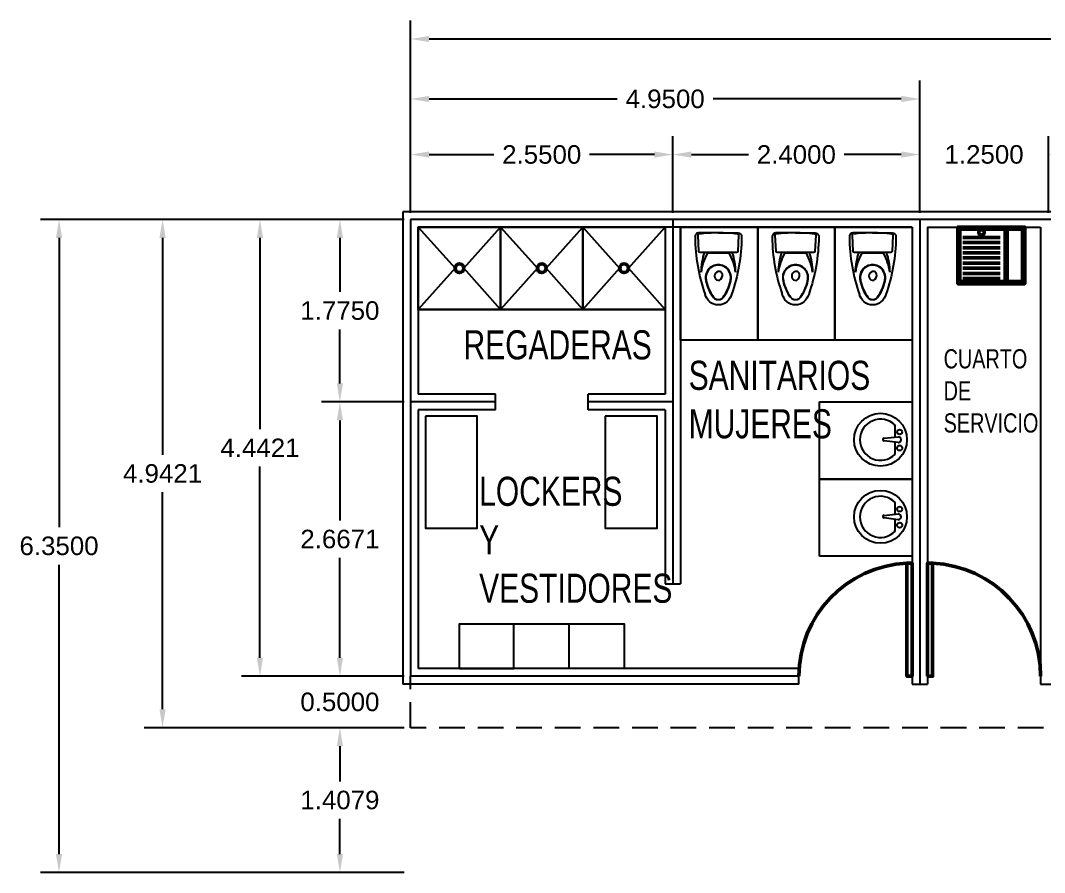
# Model space of a CAD drawing. Header units: millimetres. Extents: x 1263 to 3002, y 1308 to 2683.
# Drawn here: x 1459.07 to 1469.03, y 1404.28 to 1412.57 of the extents above; entities that cross this region are included whole.
import ezdxf

# ---------------------------------------------------------------- set-up
doc = ezdxf.new("R2010")
doc.units = ezdxf.units.MM
doc.header["$PDMODE"] = 34
doc.linetypes.add('DASHED2', pattern=[0.375, 0.25, -0.125])
doc.layers.add('Mezanine', color=6, linetype='Continuous')
doc.layers.add('MUEBLES', color=43, linetype='Continuous')
doc.layers.add('muros', color=5, linetype='Continuous', lineweight=50)
doc.styles.add('ARRAY BASE$0$STYLE1', font='swissc.ttf', dxfattribs={"width": 0.9})
doc.styles.get("Standard").update_dxf_attribs({"font": 'arial.ttf'})
doc.dimstyles.get("Standard").update_dxf_attribs({"dimtxt": 0.18, "dimasz": 0.18, "dimexe": 0.18, "dimexo": 0.0625, "dimgap": 0.09, "dimtad": 0, "dimtih": 1, "dimtoh": 1, "dimdec": 4, "dimzin": 0, "dimdsep": 46, "dimtxsty": 'Standard', "dimcen": 0.09, "dimadec": 0, "dimazin": 0, "dimtfac": 1, "dimtdec": 4, "dimtofl": 0, "dimtmove": 0, "dimatfit": 3, "dimfxl": 1, "dimtolj": 1, "dimtzin": 0, "dimarcsym": 0})

# ---------------------------------------------------------------- blocks, each defined once
blk = doc.blocks.new('*D116')
at = {"color": 0, "lineweight": -2, "transparency": 16777216}
for p, q in [((1462.8635, 1410.6957), (1462.8635, 1411.4433)), ((1465.4135, 1410.6957), (1465.4135, 1411.4433)), ((1463.0435, 1411.2633), (1463.6737, 1411.2633)), ((1465.2335, 1411.2633), (1464.6034, 1411.2633))]:
    blk.add_line(p, q, dxfattribs=at)
at = {"color": 0, "transparency": 16777216}
for points in [[(1463.0435, 1411.2933), (1463.0435, 1411.2333), (1462.8635, 1411.2633)], [(1465.2335, 1411.2933), (1465.2335, 1411.2333), (1465.4135, 1411.2633)]]:
    blk.add_solid(points, dxfattribs=at)
at = {"layer": 'Defpoints', "color": 0, "transparency": 16777216}
for p in [(1465.4135, 1411.2633), (1462.8635, 1410.6332), (1465.4135, 1410.6332)]:
    blk.add_point(p, dxfattribs=at)
at = {"color": 0, "transparency": 16777216, "insert": (1464.1385, 1411.2633), "char_height": 0.18, "attachment_point": 5}
blk.add_mtext('\\A1;2.5500', dxfattribs=at)
blk = doc.blocks.new('*D117')
at = {"color": 0, "lineweight": -2, "transparency": 16777216}
for p, q in [((1465.4135, 1410.6957), (1465.4135, 1411.4433)), ((1467.8135, 1410.6957), (1467.8135, 1411.4433)), ((1465.5935, 1411.2633), (1466.1487, 1411.2633)), ((1467.6335, 1411.2633), (1467.0784, 1411.2633))]:
    blk.add_line(p, q, dxfattribs=at)
at = {"color": 0, "transparency": 16777216}
for points in [[(1465.5935, 1411.2933), (1465.5935, 1411.2333), (1465.4135, 1411.2633)], [(1467.6335, 1411.2933), (1467.6335, 1411.2333), (1467.8135, 1411.2633)]]:
    blk.add_solid(points, dxfattribs=at)
at = {"layer": 'Defpoints', "color": 0, "transparency": 16777216}
for p in [(1467.8135, 1411.2633), (1465.4135, 1410.6332), (1467.8135, 1410.6332)]:
    blk.add_point(p, dxfattribs=at)
at = {"color": 0, "transparency": 16777216, "insert": (1466.6135, 1411.2633), "char_height": 0.18, "attachment_point": 5}
blk.add_mtext('\\A1;2.4000', dxfattribs=at)
blk = doc.blocks.new('*D118')
at = {"color": 0, "lineweight": -2, "transparency": 16777216}
for p, q in [((1467.8135, 1410.6957), (1467.8135, 1411.4439)), ((1469.0635, 1410.6957), (1469.0635, 1411.4439)), ((1467.6335, 1411.2639), (1467.4535, 1411.2639)), ((1469.2435, 1411.2639), (1469.4235, 1411.2639))]:
    blk.add_line(p, q, dxfattribs=at)
at = {"color": 0, "transparency": 16777216}
for points in [[(1467.6335, 1411.2939), (1467.6335, 1411.2339), (1467.8135, 1411.2639)], [(1469.2435, 1411.2939), (1469.2435, 1411.2339), (1469.0635, 1411.2639)]]:
    blk.add_solid(points, dxfattribs=at)
at = {"layer": 'Defpoints', "color": 0, "transparency": 16777216}
for p in [(1469.0635, 1411.2639), (1467.8135, 1410.6332), (1469.0635, 1410.6332)]:
    blk.add_point(p, dxfattribs=at)
at = {"color": 0, "transparency": 16777216, "insert": (1468.4385, 1411.2639), "char_height": 0.18, "attachment_point": 5}
blk.add_mtext('\\A1;1.2500', dxfattribs=at)
blk = doc.blocks.new('*D125')
at = {"color": 0, "lineweight": -2, "transparency": 16777216}
for p, q in [((1462.801, 1410.6332), (1461.9966, 1410.6332)), ((1462.1766, 1410.4532), (1462.1766, 1409.9276)), ((1462.1766, 1409.0382), (1462.1766, 1409.5638)), ((1462.801, 1408.8582), (1461.9966, 1408.8582))]:
    blk.add_line(p, q, dxfattribs=at)
at = {"color": 0, "transparency": 16777216}
for points in [[(1462.1466, 1410.4532), (1462.2066, 1410.4532), (1462.1766, 1410.6332)], [(1462.1466, 1409.0382), (1462.2066, 1409.0382), (1462.1766, 1408.8582)]]:
    blk.add_solid(points, dxfattribs=at)
at = {"layer": 'Defpoints', "color": 0, "transparency": 16777216}
for p in [(1462.8635, 1410.6332), (1462.1766, 1408.8582), (1462.8635, 1408.8582)]:
    blk.add_point(p, dxfattribs=at)
at = {"color": 0, "transparency": 16777216, "insert": (1462.1766, 1409.7457), "char_height": 0.18, "attachment_point": 5}
blk.add_mtext('\\A1;1.7750', dxfattribs=at)
blk = doc.blocks.new('*D101')
at = {"color": 0, "lineweight": -2, "transparency": 16777216}
for p, q in [((1462.801, 1408.8582), (1461.9966, 1408.8582)), ((1462.1766, 1408.6782), (1462.1766, 1407.7065)), ((1462.1766, 1406.371), (1462.1766, 1407.3427)), ((1462.801, 1406.191), (1461.9966, 1406.191))]:
    blk.add_line(p, q, dxfattribs=at)
at = {"color": 0, "transparency": 16777216}
for points in [[(1462.1466, 1408.6782), (1462.2066, 1408.6782), (1462.1766, 1408.8582)], [(1462.1466, 1406.371), (1462.2066, 1406.371), (1462.1766, 1406.191)]]:
    blk.add_solid(points, dxfattribs=at)
at = {"layer": 'Defpoints', "color": 0, "transparency": 16777216}
for p in [(1462.8635, 1408.8582), (1462.1766, 1406.191), (1462.8635, 1406.191)]:
    blk.add_point(p, dxfattribs=at)
at = {"color": 0, "transparency": 16777216, "insert": (1462.1766, 1407.5246), "char_height": 0.18, "attachment_point": 5}
blk.add_mtext('\\A1;2.6671', dxfattribs=at)
blk = doc.blocks.new('*D102')
at = {"color": 0, "lineweight": -2, "transparency": 16777216}
for p, q in [((1462.1766, 1406.371), (1462.1766, 1406.551)), ((1462.801, 1406.191), (1461.9966, 1406.191)), ((1462.801, 1405.691), (1461.9966, 1405.691)), ((1462.1766, 1405.511), (1462.1766, 1405.331))]:
    blk.add_line(p, q, dxfattribs=at)
at = {"color": 0, "transparency": 16777216}
for points in [[(1462.1466, 1406.371), (1462.2066, 1406.371), (1462.1766, 1406.191)], [(1462.1466, 1405.511), (1462.2066, 1405.511), (1462.1766, 1405.691)]]:
    blk.add_solid(points, dxfattribs=at)
at = {"layer": 'Defpoints', "color": 0, "transparency": 16777216}
for p in [(1462.8635, 1406.191), (1462.1766, 1405.691), (1462.8635, 1405.691)]:
    blk.add_point(p, dxfattribs=at)
at = {"color": 0, "transparency": 16777216, "insert": (1462.1766, 1405.941), "char_height": 0.18, "attachment_point": 5}
blk.add_mtext('\\A1;0.5000', dxfattribs=at)
blk = doc.blocks.new('*D103')
at = {"color": 0, "lineweight": -2, "transparency": 16777216}
for p, q in [((1462.801, 1405.691), (1461.9966, 1405.691)), ((1462.1766, 1405.511), (1462.1766, 1405.169)), ((1462.1766, 1404.4632), (1462.1766, 1404.8052)), ((1462.801, 1404.2832), (1461.9966, 1404.2832))]:
    blk.add_line(p, q, dxfattribs=at)
at = {"color": 0, "transparency": 16777216}
for points in [[(1462.1466, 1405.511), (1462.2066, 1405.511), (1462.1766, 1405.691)], [(1462.1466, 1404.4632), (1462.2066, 1404.4632), (1462.1766, 1404.2832)]]:
    blk.add_solid(points, dxfattribs=at)
at = {"layer": 'Defpoints', "color": 0, "transparency": 16777216}
for p in [(1462.1766, 1405.691), (1462.8635, 1405.691), (1462.8635, 1404.2832)]:
    blk.add_point(p, dxfattribs=at)
at = {"color": 0, "transparency": 16777216, "insert": (1462.1766, 1404.9871), "char_height": 0.18, "attachment_point": 5}
blk.add_mtext('\\A1;1.4079', dxfattribs=at)
blk = doc.blocks.new('*D126')
at = {"color": 0, "lineweight": -2, "transparency": 16777216}
for p, q in [((1462.8635, 1410.7046), (1462.8635, 1411.9841)), ((1467.8135, 1410.6957), (1467.8135, 1411.9841)), ((1463.0435, 1411.8041), (1464.8716, 1411.8041)), ((1467.6335, 1411.8041), (1465.8055, 1411.8041))]:
    blk.add_line(p, q, dxfattribs=at)
at = {"color": 0, "transparency": 16777216}
for points in [[(1463.0435, 1411.8341), (1463.0435, 1411.7741), (1462.8635, 1411.8041)], [(1467.6335, 1411.8341), (1467.6335, 1411.7741), (1467.8135, 1411.8041)]]:
    blk.add_solid(points, dxfattribs=at)
at = {"layer": 'Defpoints', "color": 0, "transparency": 16777216}
for p in [(1467.8135, 1411.8041), (1462.8635, 1410.6421), (1467.8135, 1410.6332)]:
    blk.add_point(p, dxfattribs=at)
at = {"color": 0, "transparency": 16777216, "insert": (1465.3385, 1411.8041), "char_height": 0.18, "attachment_point": 5}
blk.add_mtext('\\A1;4.9500', dxfattribs=at)
blk = doc.blocks.new('*D105')
at = {"color": 0, "lineweight": -2, "transparency": 16777216}
for p, q in [((1462.801, 1410.6332), (1460.2726, 1410.6332)), ((1460.4526, 1410.4532), (1460.4526, 1408.344)), ((1460.4526, 1405.871), (1460.4526, 1407.9802)), ((1462.801, 1405.691), (1460.2726, 1405.691))]:
    blk.add_line(p, q, dxfattribs=at)
at = {"color": 0, "transparency": 16777216}
for points in [[(1460.4226, 1410.4532), (1460.4826, 1410.4532), (1460.4526, 1410.6332)], [(1460.4226, 1405.871), (1460.4826, 1405.871), (1460.4526, 1405.691)]]:
    blk.add_solid(points, dxfattribs=at)
at = {"layer": 'Defpoints', "color": 0, "transparency": 16777216}
for p in [(1462.8635, 1410.6332), (1460.4526, 1405.691), (1462.8635, 1405.691)]:
    blk.add_point(p, dxfattribs=at)
at = {"color": 0, "transparency": 16777216, "insert": (1460.4526, 1408.1621), "char_height": 0.18, "attachment_point": 5}
blk.add_mtext('\\A1;4.9421', dxfattribs=at)
blk = doc.blocks.new('*D106')
at = {"color": 0, "lineweight": -2, "transparency": 16777216}
for p, q in [((1462.8635, 1410.6957), (1462.8635, 1412.5671)), ((1493.5635, 1410.6957), (1493.5635, 1412.5671)), ((1463.0435, 1412.3871), (1477.6803, 1412.3871)), ((1493.3835, 1412.3871), (1478.7467, 1412.3871))]:
    blk.add_line(p, q, dxfattribs=at)
at = {"color": 0, "transparency": 16777216}
for points in [[(1463.0435, 1412.4171), (1463.0435, 1412.3571), (1462.8635, 1412.3871)], [(1493.3835, 1412.4171), (1493.3835, 1412.3571), (1493.5635, 1412.3871)]]:
    blk.add_solid(points, dxfattribs=at)
at = {"layer": 'Defpoints', "color": 0, "transparency": 16777216}
for p in [(1493.5635, 1412.3871), (1462.8635, 1410.6332), (1493.5635, 1410.6332)]:
    blk.add_point(p, dxfattribs=at)
at = {"color": 0, "transparency": 16777216, "insert": (1478.2135, 1412.3871), "char_height": 0.18, "attachment_point": 5}
blk.add_mtext('\\A1;30.7000', dxfattribs=at)
blk = doc.blocks.new('*D107')
at = {"color": 0, "lineweight": -2, "transparency": 16777216}
for p, q in [((1462.801, 1410.6332), (1461.2196, 1410.6332)), ((1461.3996, 1410.4532), (1461.3996, 1408.5925)), ((1461.3996, 1406.371), (1461.3996, 1408.2317)), ((1462.801, 1406.191), (1461.2196, 1406.191))]:
    blk.add_line(p, q, dxfattribs=at)
at = {"color": 0, "transparency": 16777216}
for points in [[(1461.3696, 1410.4532), (1461.4296, 1410.4532), (1461.3996, 1410.6332)], [(1461.3696, 1406.371), (1461.4296, 1406.371), (1461.3996, 1406.191)]]:
    blk.add_solid(points, dxfattribs=at)
at = {"layer": 'Defpoints', "color": 0, "transparency": 16777216}
for p in [(1462.8635, 1410.6332), (1461.3996, 1406.191), (1462.8635, 1406.191)]:
    blk.add_point(p, dxfattribs=at)
at = {"color": 0, "transparency": 16777216, "insert": (1461.3996, 1408.4121), "char_height": 0.18, "attachment_point": 5}
blk.add_mtext('\\A1;4.4421', dxfattribs=at)
blk = doc.blocks.new('*D108')
at = {"color": 0, "lineweight": -2, "transparency": 16777216}
for p, q in [((1462.801, 1410.6332), (1459.2665, 1410.6332)), ((1459.4465, 1410.4532), (1459.4465, 1407.6401)), ((1459.4465, 1404.4632), (1459.4465, 1407.2762)), ((1462.801, 1404.2832), (1459.2665, 1404.2832))]:
    blk.add_line(p, q, dxfattribs=at)
at = {"color": 0, "transparency": 16777216}
for points in [[(1459.4165, 1410.4532), (1459.4765, 1410.4532), (1459.4465, 1410.6332)], [(1459.4165, 1404.4632), (1459.4765, 1404.4632), (1459.4465, 1404.2832)]]:
    blk.add_solid(points, dxfattribs=at)
at = {"layer": 'Defpoints', "color": 0, "transparency": 16777216}
for p in [(1462.8635, 1410.6332), (1459.4465, 1404.2832), (1462.8635, 1404.2832)]:
    blk.add_point(p, dxfattribs=at)
at = {"color": 0, "transparency": 16777216, "insert": (1459.4465, 1407.4582), "char_height": 0.18, "attachment_point": 5}
blk.add_mtext('\\A1;6.3500', dxfattribs=at)

msp = doc.modelspace()

# ---------------------------------------------------------------- linework, layer by layer
at = {"color": 7, "linetype": 'DASHED2'}
msp.add_lwpolyline([(1475.51352, 1404.28317), (1474.26608, 1404.28317), (1474.26608, 1405.69102), (1462.86352, 1405.69102), (1462.86352, 1406.19102)], dxfattribs=at)
at = {"layer": 'Mezanine', "color": 5, "ltscale": 2}
for p, q in [((1475.43852, 1410.70817), (1462.78852, 1410.70817)), ((1462.78852, 1410.70817), (1462.78852, 1406.11602)), ((1465.33852, 1410.55817), (1462.93852, 1410.55817)), ((1462.93852, 1410.55817), (1462.93852, 1408.93317)), ((1467.73852, 1410.55817), (1462.93852, 1410.55817)), ((1465.33852, 1410.55817), (1465.33852, 1408.93317)), ((1467.73852, 1410.55817), (1465.48852, 1410.55817)), ((1465.48852, 1410.55817), (1465.48852, 1407.09102)), ((1467.73852, 1410.55817), (1467.73852, 1406.19102)), ((1467.88852, 1410.55817), (1467.88852, 1408.10817)), ((1467.88852, 1410.55817), (1468.98852, 1410.55817)), ((1468.98852, 1410.55817), (1468.98852, 1406.19102)), ((1463.68852, 1408.93317), (1462.93852, 1408.93317)), ((1463.68852, 1408.78317), (1463.68852, 1408.93317)), ((1465.33852, 1408.93317), (1464.58852, 1408.93317)), ((1464.58852, 1408.78317), (1464.58852, 1408.93317)), ((1462.93852, 1408.78317), (1462.93852, 1406.26602)), ((1463.68852, 1408.78317), (1462.93852, 1408.78317)), ((1465.33852, 1408.78317), (1464.58852, 1408.78317)), ((1465.33852, 1408.78317), (1465.33852, 1407.09102)), ((1467.88852, 1408.78317), (1467.88852, 1406.11602)), ((1465.33852, 1407.09102), (1465.48852, 1407.09102)), ((1466.63852, 1406.26602), (1462.93852, 1406.26602)), ((1466.63852, 1406.11602), (1466.63852, 1406.19102)), ((1467.73852, 1406.19102), (1467.73852, 1406.11602)), ((1468.98852, 1406.19102), (1468.98852, 1406.11602)), ((1466.63852, 1406.11602), (1462.78852, 1406.11602)), ((1467.73852, 1406.11602), (1467.88852, 1406.11602)), ((1468.98852, 1406.11602), (1469.13852, 1406.11602))]:
    msp.add_line(p, q, dxfattribs=at)
at = {"layer": 'Mezanine', "ltscale": 2}
msp.add_line((1475.51352, 1410.63317), (1462.86352, 1410.63317), dxfattribs=at)
at = {"layer": 'Mezanine', "color": 6, "ltscale": 2}
for p, q in [((1462.86352, 1410.63317), (1462.86352, 1406.19102)), ((1465.41352, 1410.63317), (1465.41352, 1407.09102)), ((1467.81352, 1410.63317), (1467.81352, 1406.11602)), ((1463.68852, 1408.85817), (1462.86352, 1408.85817)), ((1465.41352, 1408.85817), (1464.58852, 1408.85817)), ((1466.63852, 1406.19102), (1462.86352, 1406.19102))]:
    msp.add_line(p, q, dxfattribs=at)
at = {"layer": 'Mezanine', "color": 7, "ltscale": 2}
for p, q in [((1466.83852, 1408.85817), (1467.73852, 1408.8583)), ((1466.83852, 1408.10817), (1466.83852, 1408.85817)), ((1467.73852, 1408.10817), (1466.83852, 1408.10817)), ((1466.83852, 1407.35817), (1466.83852, 1408.10817)), ((1466.83852, 1408.10817), (1467.73852, 1408.10817)), ((1467.73852, 1407.35817), (1466.83852, 1407.35817)), ((1464.40152, 1406.70238), (1464.40152, 1406.26602))]:
    msp.add_line(p, q, dxfattribs=at)
for points in [[(1462.93852, 1410.55817), (1463.73852, 1410.55817), (1463.73852, 1409.75817), (1462.93852, 1409.75817), (1462.93852, 1410.55817), (1463.29613, 1410.15817), (1462.93852, 1409.75817), (1463.73852, 1409.75817), (1463.38092, 1410.15817), (1463.73852, 1410.55817)], [(1463.73852, 1410.55817), (1464.53852, 1410.55817), (1464.53852, 1409.75817), (1463.73852, 1409.75817), (1463.73852, 1410.55817), (1464.09613, 1410.15817), (1463.73852, 1409.75817), (1464.53852, 1409.75817), (1464.18092, 1410.15817), (1464.53852, 1410.55817)], [(1464.53852, 1410.55817), (1465.33852, 1410.55817), (1465.33852, 1409.75817), (1464.53852, 1409.75817), (1464.53852, 1410.55817), (1464.89613, 1410.15817), (1464.53852, 1409.75817), (1465.33852, 1409.75817), (1464.98092, 1410.15817), (1465.33852, 1410.55817)], [(1463.33852, 1406.26602), (1463.33852, 1406.70238), (1464.93852, 1406.70238), (1464.93852, 1406.26602), (1463.33852, 1406.26602), (1463.86852, 1406.26602), (1463.86852, 1406.70238)]]:
    msp.add_lwpolyline(points, dxfattribs=at)
for points in [[(1466.23852, 1410.55817), (1466.23852, 1409.45817), (1465.48852, 1409.45817), (1465.48852, 1410.55817)], [(1466.98852, 1410.55817), (1466.98852, 1409.45817), (1466.23852, 1409.45817), (1466.23852, 1410.55817)], [(1467.73852, 1410.55817), (1467.73852, 1409.45817), (1466.98852, 1409.45817), (1466.98852, 1410.55817)], [(1463.0078, 1408.71878), (1463.0078, 1407.63225), (1463.51106, 1407.63225), (1463.51106, 1408.71878)], [(1464.75634, 1408.71878), (1464.75634, 1407.63225), (1465.2596, 1407.63225), (1465.2596, 1408.71878)]]:
    msp.add_lwpolyline(points, close=True, dxfattribs=at)
at = {"layer": 'MUEBLES', "color": 7}
for p, q in [((1465.85524, 1410.50165), (1465.66554, 1410.50165)), ((1466.60524, 1410.50165), (1466.41554, 1410.50165)), ((1467.35524, 1410.50165), (1467.16554, 1410.50165)), ((1467.57435, 1408.51671), (1467.57435, 1408.63097)), ((1467.46636, 1408.50592), (1467.60292, 1408.51957)), ((1467.60292, 1408.46243), (1467.46636, 1408.4808)), ((1467.57435, 1408.35103), (1467.57435, 1408.46627)), ((1467.57435, 1407.76671), (1467.57435, 1407.88097)), ((1467.46636, 1407.75592), (1467.60292, 1407.76957)), ((1467.60292, 1407.71243), (1467.46636, 1407.7308)), ((1467.57435, 1407.60103), (1467.57435, 1407.71627))]:
    msp.add_line(p, q, dxfattribs=at)
for points in [[(1466.04207, 1410.49213, -0.3997494), (1466.05199, 1410.48055), (1466.0437, 1410.32254, -0.3989595), (1466.03221, 1410.31163), (1465.85524, 1410.31163), (1465.67827, 1410.31163, -0.3989595), (1465.66677, 1410.32254), (1465.65849, 1410.48055, -0.3997494), (1465.66554, 1410.50165, 0.4442932), (1465.62888, 1410.46107, 0.0826689), (1465.727, 1409.90403)], [(1466.04207, 1410.49213, 0.0255374), (1465.85524, 1410.50165), (1466.04494, 1410.50165, -0.4442932), (1466.08159, 1410.46107, -0.0826689), (1465.98348, 1409.90403, -0.1369387), (1465.93961, 1409.834, -0.185158), (1465.85524, 1409.80165, -0.185158), (1465.77087, 1409.834, -0.1369387), (1465.727, 1409.90403)], [(1466.79207, 1410.49213, -0.3997494), (1466.80199, 1410.48055), (1466.7937, 1410.32254, -0.3989595), (1466.78221, 1410.31163), (1466.60524, 1410.31163), (1466.42827, 1410.31163, -0.3989595), (1466.41677, 1410.32254), (1466.40849, 1410.48055, -0.3997494), (1466.41554, 1410.50165, 0.4442932), (1466.37888, 1410.46107, 0.0826689), (1466.477, 1409.90403)], [(1466.79207, 1410.49213, 0.0255374), (1466.60524, 1410.50165), (1466.79494, 1410.50165, -0.4442932), (1466.83159, 1410.46107, -0.0826689), (1466.73348, 1409.90403, -0.1369387), (1466.68961, 1409.834, -0.185158), (1466.60524, 1409.80165, -0.185158), (1466.52087, 1409.834, -0.1369387), (1466.477, 1409.90403)], [(1467.54207, 1410.49213, -0.3997494), (1467.55199, 1410.48055), (1467.5437, 1410.32254, -0.3989595), (1467.53221, 1410.31163), (1467.35524, 1410.31163), (1467.17827, 1410.31163, -0.3989595), (1467.16677, 1410.32254), (1467.15849, 1410.48055, -0.3997494), (1467.16554, 1410.50165, 0.4442932), (1467.12888, 1410.46107, 0.0826689), (1467.227, 1409.90403)], [(1467.54207, 1410.49213, 0.0255374), (1467.35524, 1410.50165), (1467.54494, 1410.50165, -0.4442932), (1467.58159, 1410.46107, -0.0826689), (1467.48348, 1409.90403, -0.1369387), (1467.43961, 1409.834, -0.185158), (1467.35524, 1409.80165, -0.185158), (1467.27087, 1409.834, -0.1369387), (1467.227, 1409.90403)], [(1465.69129, 1410.12005, -0.1029338), (1465.75281, 1410.3036, -0.2666236), (1465.75878, 1410.30702), (1465.85524, 1410.30702), (1465.9517, 1410.30702, -0.2666236), (1465.95766, 1410.3036, -0.1029338), (1466.01918, 1410.12005)], [(1466.44129, 1410.12005, -0.1029338), (1466.50281, 1410.3036, -0.2666236), (1466.50878, 1410.30702), (1466.60524, 1410.30702), (1466.7017, 1410.30702, -0.2666236), (1466.70766, 1410.3036, -0.1029338), (1466.76918, 1410.12005)], [(1467.19129, 1410.12005, -0.1029338), (1467.25281, 1410.3036, -0.2666236), (1467.25878, 1410.30702), (1467.35524, 1410.30702), (1467.4517, 1410.30702, -0.2666236), (1467.45766, 1410.3036, -0.1029338), (1467.51918, 1410.12005)], [(1465.97542, 1410.03566, 0.4923694), (1465.85524, 1410.19189, 0.4923694), (1465.73505, 1410.03566)], [(1465.97382, 1410.04071, 0.4810095), (1465.85524, 1410.18913, 0.4810095), (1465.73666, 1410.04071)], [(1466.72542, 1410.03566, 0.4923694), (1466.60524, 1410.19189, 0.4923694), (1466.48505, 1410.03566)], [(1466.72382, 1410.04071, 0.4810095), (1466.60524, 1410.18913, 0.4810095), (1466.48666, 1410.04071)], [(1467.47542, 1410.03566, 0.4923694), (1467.35524, 1410.19189, 0.4923694), (1467.23505, 1410.03566)], [(1467.47382, 1410.04071, 0.4810095), (1467.35524, 1410.18913, 0.4810095), (1467.23666, 1410.04071)], [(1465.73112, 1410.06011, 0.1226116), (1465.79849, 1409.8871, 0.2757584), (1465.85524, 1409.85323, 0.2757584), (1465.91199, 1409.8871, 0.1226116), (1465.97936, 1410.06011)], [(1465.7343, 1410.05509, 0.1136628), (1465.79737, 1409.89256, 0.2986662), (1465.85524, 1409.85461, 0.2986662), (1465.9131, 1409.89256, 0.1136628), (1465.97618, 1410.05509)], [(1466.48112, 1410.06011, 0.1226116), (1466.54849, 1409.8871, 0.2757584), (1466.60524, 1409.85323, 0.2757584), (1466.66199, 1409.8871, 0.1226116), (1466.72936, 1410.06011)], [(1466.4843, 1410.05509, 0.1136628), (1466.54737, 1409.89256, 0.2986662), (1466.60524, 1409.85461, 0.2986662), (1466.6631, 1409.89256, 0.1136628), (1466.72618, 1410.05509)], [(1467.23112, 1410.06011, 0.1226116), (1467.29849, 1409.8871, 0.2757584), (1467.35524, 1409.85323, 0.2757584), (1467.41199, 1409.8871, 0.1226116), (1467.47936, 1410.06011)], [(1467.2343, 1410.05509, 0.1136628), (1467.29737, 1409.89256, 0.2986662), (1467.35524, 1409.85461, 0.2986662), (1467.4131, 1409.89256, 0.1136628), (1467.47618, 1410.05509)]]:
    msp.add_lwpolyline(points, format="xyb", dxfattribs=at)
for points in [[(1465.86457, 1410.03947, 0.3235787), (1465.89421, 1410.10352, 0.5398506), (1465.83961, 1410.11914, 0.8005085)], [(1466.61457, 1410.03947, 0.3235787), (1466.64421, 1410.10352, 0.5398506), (1466.58961, 1410.11914, 0.8005085)], [(1467.36457, 1410.03947, 0.3235787), (1467.39421, 1410.10352, 0.5398506), (1467.33961, 1410.11914, 0.8005085)]]:
    msp.add_lwpolyline(points, format="xyb", close=True, dxfattribs=at)
for centre, radius in [((1467.43149, 1408.491), 0.25714), ((1467.61807, 1408.56623), 0.02401), ((1467.61807, 1408.41045), 0.02526), ((1467.43149, 1407.741), 0.25714), ((1467.61807, 1407.81623), 0.02401), ((1467.61807, 1407.66045), 0.02526)]:
    msp.add_circle(centre, radius, dxfattribs=at)
for centre, radius, start, end in [((1465.85499, 1408.66904), 1.83261, 89.992406, 95.843869), ((1466.60499, 1408.66904), 1.83261, 89.992406, 95.843869), ((1467.35499, 1408.66904), 1.83261, 89.992406, 95.843869), ((1466.33448, 1410.10347), 0.64893, 161.290609, 178.536327), ((1465.376, 1410.10347), 0.64893, 1.463673, 18.709391), ((1467.08448, 1410.10347), 0.64893, 161.290609, 178.536327), ((1466.126, 1410.10347), 0.64893, 1.463673, 18.709391), ((1467.83448, 1410.10347), 0.64893, 161.290609, 178.536327), ((1466.876, 1410.10347), 0.64893, 1.463673, 18.709391), ((1467.43149, 1408.491), 0.2, 44.415309, 315.584691), ((1467.54578, 1408.61877), 0.02857, 360, 48.189685), ((1467.46636, 1408.4942), 0.0134, 90, 270), ((1467.60292, 1408.491), 0.02857, 270, 90), ((1467.54578, 1408.36322), 0.02857, 311.810315, 360), ((1467.43149, 1407.741), 0.2, 44.415309, 315.584691), ((1467.54578, 1407.86877), 0.02857, 360, 48.189685), ((1467.46636, 1407.7442), 0.0134, 90, 270), ((1467.60292, 1407.741), 0.02857, 270, 90), ((1467.54578, 1407.61322), 0.02857, 311.810315, 360)]:
    msp.add_arc(centre, radius, start, end, dxfattribs=at)
at = {"layer": 'muros', "color": 7, "ltscale": 2}
for p, q in [((1468.23311, 1410.45817), (1468.59393, 1410.45817)), ((1468.23311, 1410.40817), (1468.59393, 1410.40817)), ((1468.23311, 1410.35817), (1468.59393, 1410.35817)), ((1468.23311, 1410.30817), (1468.59393, 1410.30817)), ((1468.23311, 1410.25817), (1468.59393, 1410.25817)), ((1468.23311, 1410.20817), (1468.59393, 1410.20817)), ((1468.23311, 1410.15817), (1468.59393, 1410.15817)), ((1468.23311, 1410.10817), (1468.59393, 1410.10817)), ((1468.23311, 1410.05817), (1468.59393, 1410.05817)), ((1468.18352, 1410.00817), (1468.64352, 1410.00817))]:
    msp.add_line(p, q, dxfattribs=at)
for points in [[(1468.64352, 1410.00817), (1468.18352, 1410.00817), (1468.18352, 1410.55817), (1468.64352, 1410.55817)], [(1468.64352, 1410.02817), (1468.20352, 1410.02817), (1468.20352, 1410.53817), (1468.64352, 1410.53817)]]:
    msp.add_lwpolyline(points, dxfattribs=at)
for points in [[(1468.64352, 1410.55817), (1468.64352, 1410.00817), (1468.83352, 1410.00817), (1468.83352, 1410.55817)], [(1468.66352, 1410.53817), (1468.66352, 1410.02817), (1468.81352, 1410.02817), (1468.81352, 1410.53817)], [(1467.73852, 1406.19102), (1467.73852, 1407.29102), (1467.68852, 1407.29102), (1467.68852, 1406.19102)], [(1467.88852, 1406.19102), (1467.88852, 1407.29102), (1467.93852, 1407.29102), (1467.93852, 1406.19102)]]:
    msp.add_lwpolyline(points, close=True, dxfattribs=at)
for centre, radius in [((1468.41352, 1410.50638), 0.0265), ((1463.33852, 1410.15817), 0.0424), ((1464.13852, 1410.15817), 0.0424), ((1464.93852, 1410.15817), 0.0424)]:
    msp.add_circle(centre, radius, dxfattribs=at)
for centre, start, end in [((1467.73971, 1406.19102), 92.66444, 180), ((1467.88733, 1406.19102), 0, 87.33556)]:
    msp.add_arc(centre, 1.10119, start, end, dxfattribs=at)

# ---------------------------------------------------------------- texts
at = {"attachment_point": 1, "style": 'ARRAY BASE$0$STYLE1'}
for s, width, gutter_width, insert, char_height in [('REGADERAS', 0.7342347, 1.41339, (1463.37888, 1409.55483), 0.282678), ('CUARTO DE SERVICIO', 0.4856393, 0.93485, (1468.04536, 1409.37114), 0.1869694), ('SANITARIOS MUJERES', 0.7342347, 1.41339, (1465.56709, 1409.25854), 0.2826777), ('LOCKERS\\PY VESTIDORES', 0.6960157, 1.41339, (1463.53045, 1408.13112), 0.2826777)]:
    msp.add_mtext_dynamic_manual_height_columns(s, width=width, gutter_width=gutter_width, heights=[0], dxfattribs=dict(at, insert=insert, char_height=char_height))

# ---------------------------------------------------------------- dimensions: what is measured, and where the dimension line sits
at = {"color": 18, "true_color": 0x000000}
for base, p1, p2, picture, middle in [((1493.56352, 1412.38713), (1462.86352, 1410.63317), (1493.56352, 1410.63317), '*D106', (1478.21352, 1412.38713)), ((1467.81352, 1411.80413), (1462.86352, 1410.64206), (1467.81352, 1410.63317), '*D126', (1465.33852, 1411.80413)), ((1465.41352, 1411.26329), (1462.86352, 1410.63317), (1465.41352, 1410.63317), '*D116', (1464.13852, 1411.26329)), ((1467.81352, 1411.26329), (1465.41352, 1410.63317), (1467.81352, 1410.63317), '*D117', (1466.61352, 1411.26329)), ((1469.06352, 1411.26392), (1467.81352, 1410.63317), (1469.06352, 1410.63317), '*D118', (1468.43852, 1411.26392))]:
    dim = msp.add_linear_dim(base=base, p1=p1, p2=p2, dimstyle='Standard', dxfattribs=at)
    dim.commit()
    dim.dimension.update_dxf_attribs({"geometry": picture, "text_midpoint": middle})
for base, p1, p2, picture, middle in [((1459.44652, 1404.28317), (1462.86352, 1410.63317), (1462.86352, 1404.28317), '*D108', (1459.44652, 1407.45817)), ((1460.452603, 1405.691017), (1462.863522, 1410.633166), (1462.863522, 1405.691017), '*D105', (1460.452603, 1408.162091)), ((1461.399571, 1406.191017), (1462.863522, 1410.633166), (1462.863522, 1406.191017), '*D107', (1461.399571, 1408.412091)), ((1462.17661, 1408.85817), (1462.86352, 1410.63317), (1462.86352, 1408.85817), '*D125', (1462.17661, 1409.74567)), ((1462.176614, 1406.191017), (1462.863522, 1408.858166), (1462.863522, 1406.191017), '*D101', (1462.176614, 1407.524591)), ((1462.17661, 1405.69102), (1462.86352, 1406.19102), (1462.86352, 1405.69102), '*D102', (1462.17661, 1405.94102)), ((1462.176614, 1405.691017), (1462.863522, 1404.283166), (1462.863522, 1405.691017), '*D103', (1462.176614, 1404.987091))]:
    dim = msp.add_linear_dim(base=base, p1=p1, p2=p2, angle=90, dimstyle='Standard', dxfattribs=at)
    dim.commit()
    dim.dimension.update_dxf_attribs({"geometry": picture, "text_midpoint": middle})

doc.saveas('drawing.dxf')
